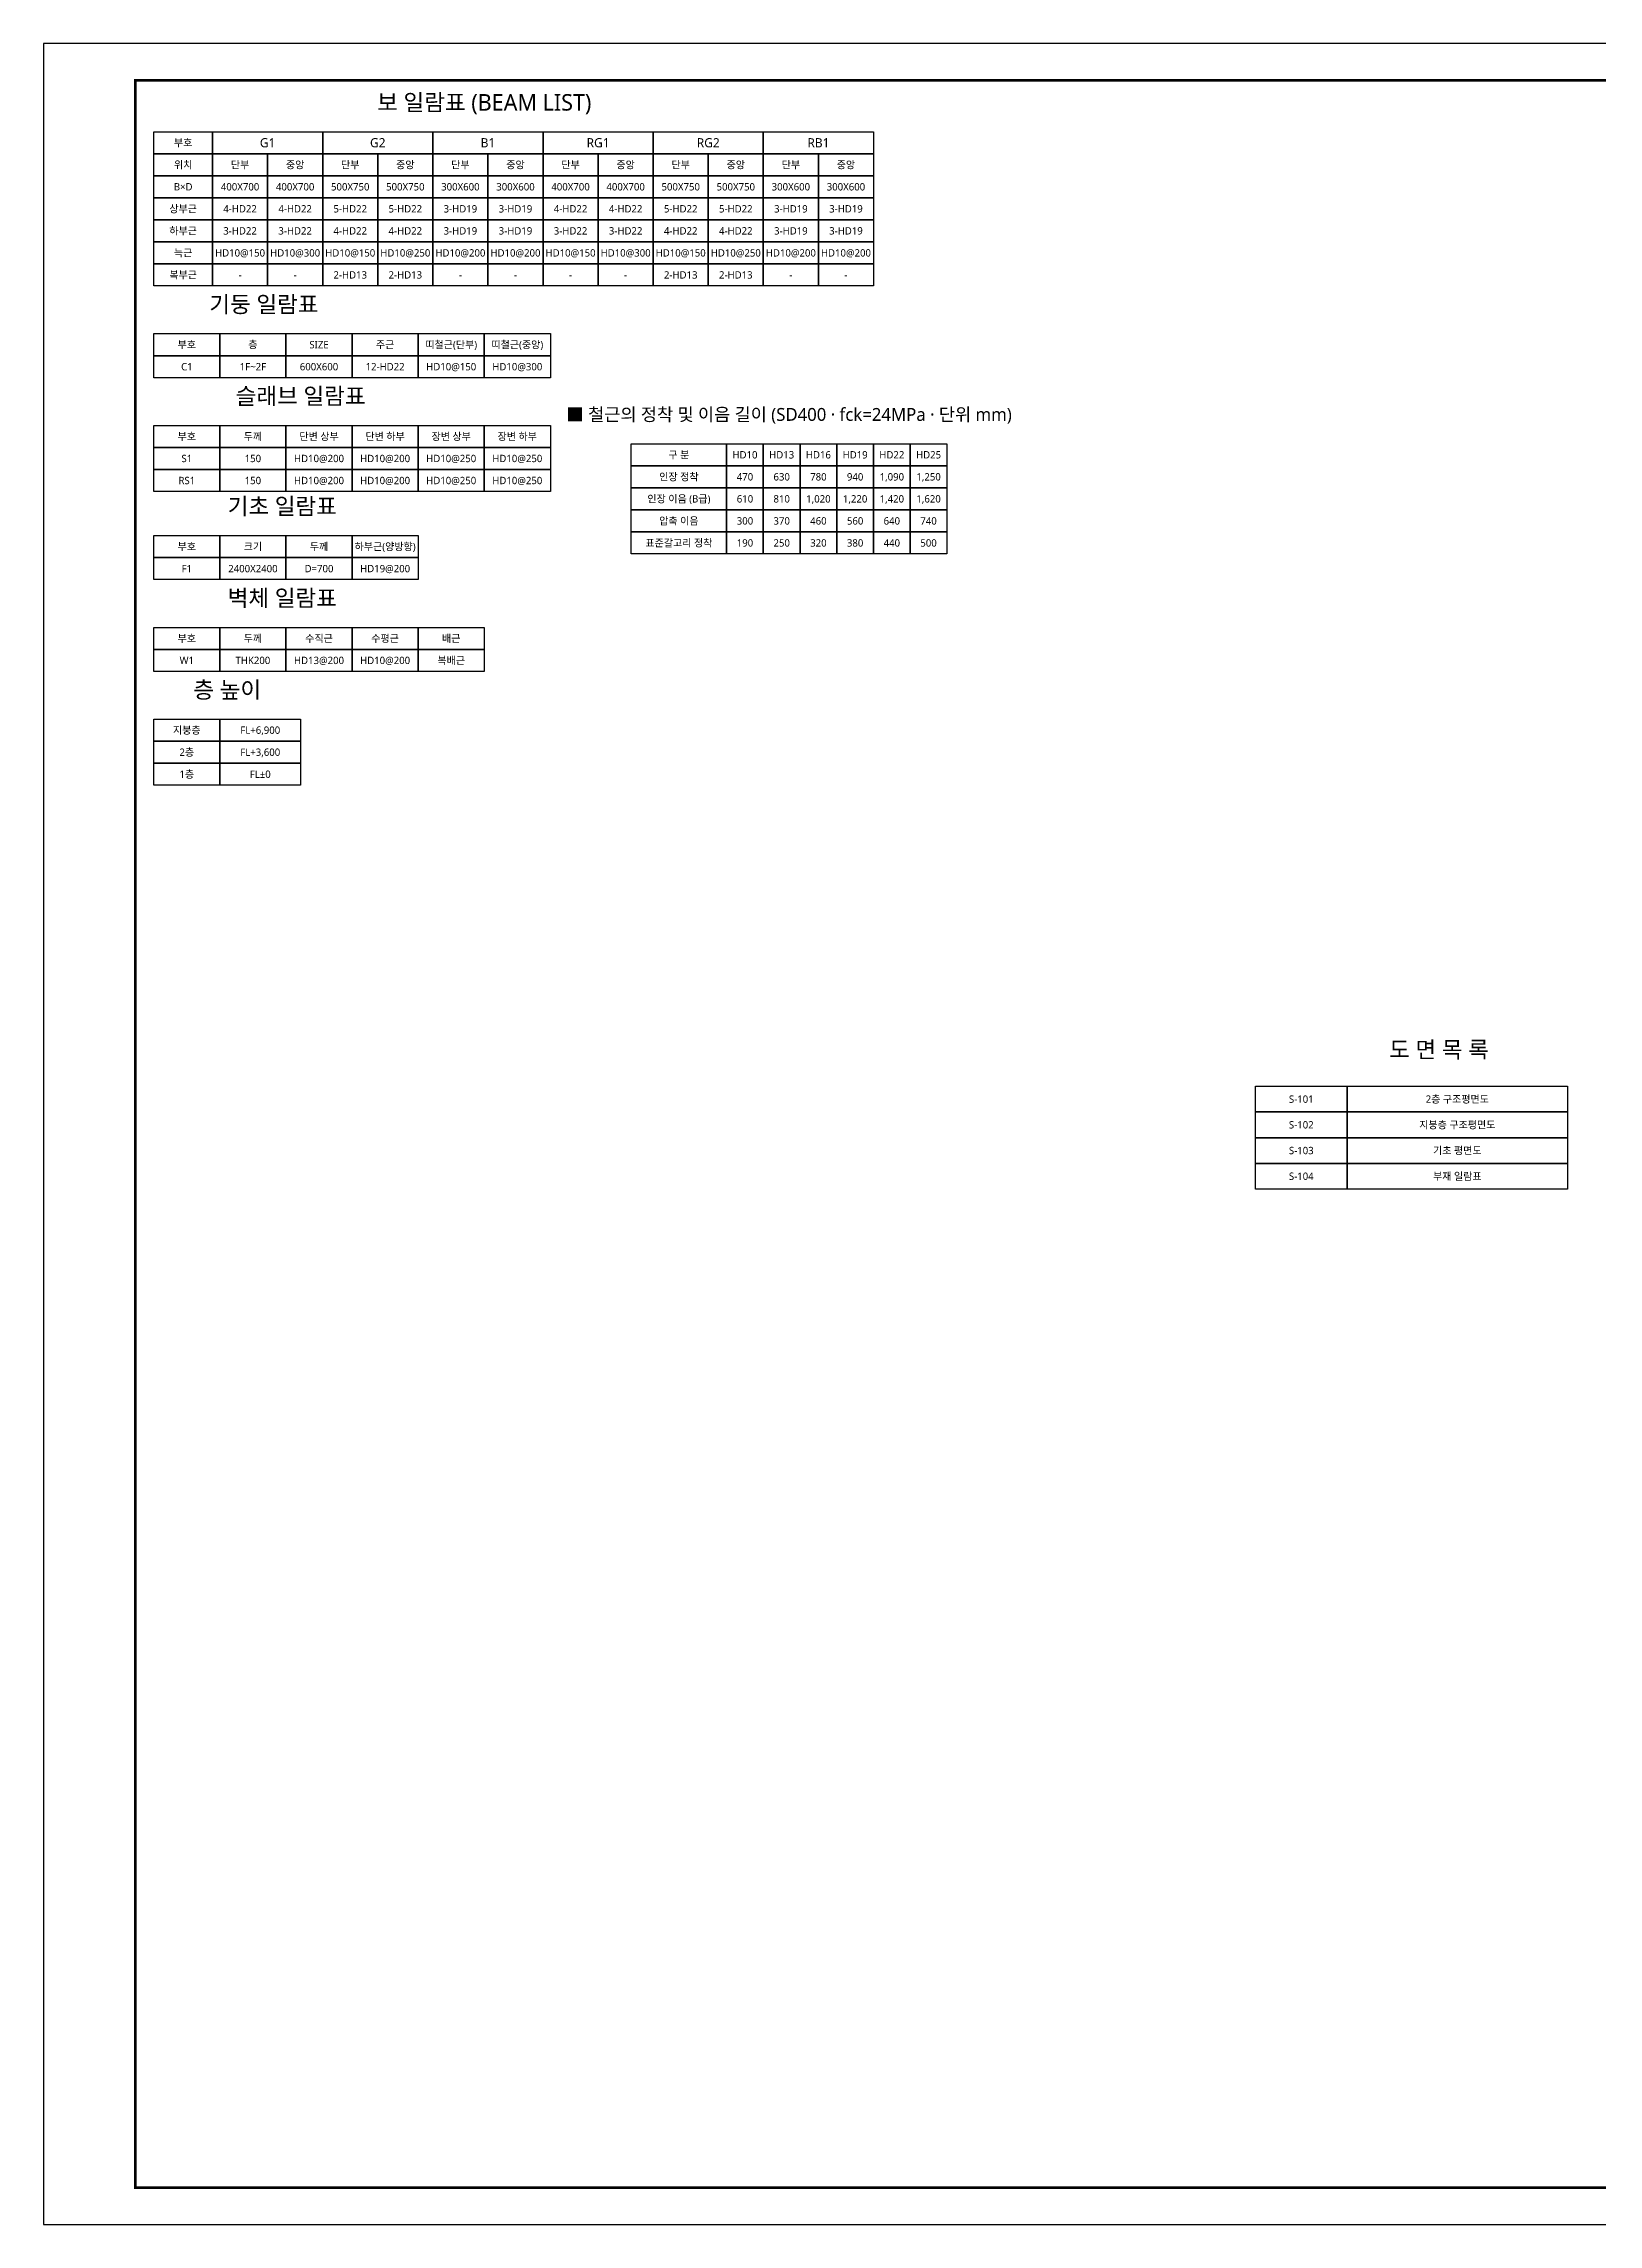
# Model space of a CAD drawing. Header units: millimetres. Extents: x -12000 to 356100, y -12000 to 47400.
# Drawn here: x 272000 to 314341, y -12000 to 47400 of the extents above; entities that cross this region are included whole.
import ezdxf
from ezdxf.enums import TextEntityAlignment as Align

# ---------------------------------------------------------------- set-up
doc = ezdxf.new("R2010")
doc.units = ezdxf.units.MM
for name, color, linetype in [('S-TABLE', 7, 'Continuous'), ('S-TABLE-TXT', 7, 'Continuous'), ('S-TITLE', 7, 'Continuous')]:
    doc.layers.add(name, color=color, linetype=linetype)
doc.styles.add('KOR', font='malgun.ttf')

msp = doc.modelspace()

# ---------------------------------------------------------------- linework, layer by layer
at = {"layer": 'S-TABLE'}
for points in [[(275000, 45000), (276600, 45000), (276600, 44400), (275000, 44400)], [(276600, 45000), (279600, 45000), (279600, 44400), (276600, 44400)], [(279600, 45000), (282600, 45000), (282600, 44400), (279600, 44400)], [(282600, 45000), (285600, 45000), (285600, 44400), (282600, 44400)], [(285600, 45000), (288600, 45000), (288600, 44400), (285600, 44400)], [(288600, 45000), (291600, 45000), (291600, 44400), (288600, 44400)], [(291600, 45000), (294600, 45000), (294600, 44400), (291600, 44400)], [(275000, 44400), (276600, 44400), (276600, 43800), (275000, 43800)], [(276600, 44400), (278100, 44400), (278100, 43800), (276600, 43800)], [(278100, 44400), (279600, 44400), (279600, 43800), (278100, 43800)], [(279600, 44400), (281100, 44400), (281100, 43800), (279600, 43800)], [(281100, 44400), (282600, 44400), (282600, 43800), (281100, 43800)], [(282600, 44400), (284100, 44400), (284100, 43800), (282600, 43800)], [(284100, 44400), (285600, 44400), (285600, 43800), (284100, 43800)], [(285600, 44400), (287100, 44400), (287100, 43800), (285600, 43800)], [(287100, 44400), (288600, 44400), (288600, 43800), (287100, 43800)], [(288600, 44400), (290100, 44400), (290100, 43800), (288600, 43800)], [(290100, 44400), (291600, 44400), (291600, 43800), (290100, 43800)], [(291600, 44400), (293100, 44400), (293100, 43800), (291600, 43800)], [(293100, 44400), (294600, 44400), (294600, 43800), (293100, 43800)], [(275000, 43800), (276600, 43800), (276600, 43200), (275000, 43200)], [(276600, 43800), (278100, 43800), (278100, 43200), (276600, 43200)], [(278100, 43800), (279600, 43800), (279600, 43200), (278100, 43200)], [(279600, 43800), (281100, 43800), (281100, 43200), (279600, 43200)], [(281100, 43800), (282600, 43800), (282600, 43200), (281100, 43200)], [(282600, 43800), (284100, 43800), (284100, 43200), (282600, 43200)], [(284100, 43800), (285600, 43800), (285600, 43200), (284100, 43200)], [(285600, 43800), (287100, 43800), (287100, 43200), (285600, 43200)], [(287100, 43800), (288600, 43800), (288600, 43200), (287100, 43200)], [(288600, 43800), (290100, 43800), (290100, 43200), (288600, 43200)], [(290100, 43800), (291600, 43800), (291600, 43200), (290100, 43200)], [(291600, 43800), (293100, 43800), (293100, 43200), (291600, 43200)], [(293100, 43800), (294600, 43800), (294600, 43200), (293100, 43200)], [(275000, 43200), (276600, 43200), (276600, 42600), (275000, 42600)], [(276600, 43200), (278100, 43200), (278100, 42600), (276600, 42600)], [(278100, 43200), (279600, 43200), (279600, 42600), (278100, 42600)], [(279600, 43200), (281100, 43200), (281100, 42600), (279600, 42600)], [(281100, 43200), (282600, 43200), (282600, 42600), (281100, 42600)], [(282600, 43200), (284100, 43200), (284100, 42600), (282600, 42600)], [(284100, 43200), (285600, 43200), (285600, 42600), (284100, 42600)], [(285600, 43200), (287100, 43200), (287100, 42600), (285600, 42600)], [(287100, 43200), (288600, 43200), (288600, 42600), (287100, 42600)], [(288600, 43200), (290100, 43200), (290100, 42600), (288600, 42600)], [(290100, 43200), (291600, 43200), (291600, 42600), (290100, 42600)], [(291600, 43200), (293100, 43200), (293100, 42600), (291600, 42600)], [(293100, 43200), (294600, 43200), (294600, 42600), (293100, 42600)], [(275000, 42600), (276600, 42600), (276600, 42000), (275000, 42000)], [(276600, 42600), (278100, 42600), (278100, 42000), (276600, 42000)], [(278100, 42600), (279600, 42600), (279600, 42000), (278100, 42000)], [(279600, 42600), (281100, 42600), (281100, 42000), (279600, 42000)], [(281100, 42600), (282600, 42600), (282600, 42000), (281100, 42000)], [(282600, 42600), (284100, 42600), (284100, 42000), (282600, 42000)], [(284100, 42600), (285600, 42600), (285600, 42000), (284100, 42000)], [(285600, 42600), (287100, 42600), (287100, 42000), (285600, 42000)], [(287100, 42600), (288600, 42600), (288600, 42000), (287100, 42000)], [(288600, 42600), (290100, 42600), (290100, 42000), (288600, 42000)], [(290100, 42600), (291600, 42600), (291600, 42000), (290100, 42000)], [(291600, 42600), (293100, 42600), (293100, 42000), (291600, 42000)], [(293100, 42600), (294600, 42600), (294600, 42000), (293100, 42000)], [(275000, 42000), (276600, 42000), (276600, 41400), (275000, 41400)], [(276600, 42000), (278100, 42000), (278100, 41400), (276600, 41400)], [(278100, 42000), (279600, 42000), (279600, 41400), (278100, 41400)], [(279600, 42000), (281100, 42000), (281100, 41400), (279600, 41400)], [(281100, 42000), (282600, 42000), (282600, 41400), (281100, 41400)], [(282600, 42000), (284100, 42000), (284100, 41400), (282600, 41400)], [(284100, 42000), (285600, 42000), (285600, 41400), (284100, 41400)], [(285600, 42000), (287100, 42000), (287100, 41400), (285600, 41400)], [(287100, 42000), (288600, 42000), (288600, 41400), (287100, 41400)], [(288600, 42000), (290100, 42000), (290100, 41400), (288600, 41400)], [(290100, 42000), (291600, 42000), (291600, 41400), (290100, 41400)], [(291600, 42000), (293100, 42000), (293100, 41400), (291600, 41400)], [(293100, 42000), (294600, 42000), (294600, 41400), (293100, 41400)], [(275000, 41400), (276600, 41400), (276600, 40800), (275000, 40800)], [(276600, 41400), (278100, 41400), (278100, 40800), (276600, 40800)], [(278100, 41400), (279600, 41400), (279600, 40800), (278100, 40800)], [(279600, 41400), (281100, 41400), (281100, 40800), (279600, 40800)], [(281100, 41400), (282600, 41400), (282600, 40800), (281100, 40800)], [(282600, 41400), (284100, 41400), (284100, 40800), (282600, 40800)], [(284100, 41400), (285600, 41400), (285600, 40800), (284100, 40800)], [(285600, 41400), (287100, 41400), (287100, 40800), (285600, 40800)], [(287100, 41400), (288600, 41400), (288600, 40800), (287100, 40800)], [(288600, 41400), (290100, 41400), (290100, 40800), (288600, 40800)], [(290100, 41400), (291600, 41400), (291600, 40800), (290100, 40800)], [(291600, 41400), (293100, 41400), (293100, 40800), (291600, 40800)], [(293100, 41400), (294600, 41400), (294600, 40800), (293100, 40800)], [(275000, 39500), (276800, 39500), (276800, 38900), (275000, 38900)], [(276800, 39500), (278600, 39500), (278600, 38900), (276800, 38900)], [(278600, 39500), (280400, 39500), (280400, 38900), (278600, 38900)], [(280400, 39500), (282200, 39500), (282200, 38900), (280400, 38900)], [(282200, 39500), (284000, 39500), (284000, 38900), (282200, 38900)], [(284000, 39500), (285800, 39500), (285800, 38900), (284000, 38900)], [(275000, 38900), (276800, 38900), (276800, 38300), (275000, 38300)], [(276800, 38900), (278600, 38900), (278600, 38300), (276800, 38300)], [(278600, 38900), (280400, 38900), (280400, 38300), (278600, 38300)], [(280400, 38900), (282200, 38900), (282200, 38300), (280400, 38300)], [(282200, 38900), (284000, 38900), (284000, 38300), (282200, 38300)], [(284000, 38900), (285800, 38900), (285800, 38300), (284000, 38300)], [(275000, 37000), (276800, 37000), (276800, 36400), (275000, 36400)], [(276800, 37000), (278600, 37000), (278600, 36400), (276800, 36400)], [(278600, 37000), (280400, 37000), (280400, 36400), (278600, 36400)], [(280400, 37000), (282200, 37000), (282200, 36400), (280400, 36400)], [(282200, 37000), (284000, 37000), (284000, 36400), (282200, 36400)], [(284000, 37000), (285800, 37000), (285800, 36400), (284000, 36400)], [(275000, 36400), (276800, 36400), (276800, 35800), (275000, 35800)], [(276800, 36400), (278600, 36400), (278600, 35800), (276800, 35800)], [(278600, 36400), (280400, 36400), (280400, 35800), (278600, 35800)], [(280400, 36400), (282200, 36400), (282200, 35800), (280400, 35800)], [(282200, 36400), (284000, 36400), (284000, 35800), (282200, 35800)], [(284000, 36400), (285800, 36400), (285800, 35800), (284000, 35800)], [(288000, 36500), (290600, 36500), (290600, 35900), (288000, 35900)], [(290600, 36500), (291600, 36500), (291600, 35900), (290600, 35900)], [(291600, 36500), (292600, 36500), (292600, 35900), (291600, 35900)], [(292600, 36500), (293600, 36500), (293600, 35900), (292600, 35900)], [(293600, 36500), (294600, 36500), (294600, 35900), (293600, 35900)], [(294600, 36500), (295600, 36500), (295600, 35900), (294600, 35900)], [(295600, 36500), (296600, 36500), (296600, 35900), (295600, 35900)], [(275000, 35800), (276800, 35800), (276800, 35200), (275000, 35200)], [(276800, 35800), (278600, 35800), (278600, 35200), (276800, 35200)], [(278600, 35800), (280400, 35800), (280400, 35200), (278600, 35200)], [(280400, 35800), (282200, 35800), (282200, 35200), (280400, 35200)], [(282200, 35800), (284000, 35800), (284000, 35200), (282200, 35200)], [(284000, 35800), (285800, 35800), (285800, 35200), (284000, 35200)], [(288000, 35900), (290600, 35900), (290600, 35300), (288000, 35300)], [(290600, 35900), (291600, 35900), (291600, 35300), (290600, 35300)], [(291600, 35900), (292600, 35900), (292600, 35300), (291600, 35300)], [(292600, 35900), (293600, 35900), (293600, 35300), (292600, 35300)], [(293600, 35900), (294600, 35900), (294600, 35300), (293600, 35300)], [(294600, 35900), (295600, 35900), (295600, 35300), (294600, 35300)], [(295600, 35900), (296600, 35900), (296600, 35300), (295600, 35300)], [(288000, 35300), (290600, 35300), (290600, 34700), (288000, 34700)], [(290600, 35300), (291600, 35300), (291600, 34700), (290600, 34700)], [(291600, 35300), (292600, 35300), (292600, 34700), (291600, 34700)], [(292600, 35300), (293600, 35300), (293600, 34700), (292600, 34700)], [(293600, 35300), (294600, 35300), (294600, 34700), (293600, 34700)], [(294600, 35300), (295600, 35300), (295600, 34700), (294600, 34700)], [(295600, 35300), (296600, 35300), (296600, 34700), (295600, 34700)], [(288000, 34700), (290600, 34700), (290600, 34100), (288000, 34100)], [(290600, 34700), (291600, 34700), (291600, 34100), (290600, 34100)], [(291600, 34700), (292600, 34700), (292600, 34100), (291600, 34100)], [(292600, 34700), (293600, 34700), (293600, 34100), (292600, 34100)], [(293600, 34700), (294600, 34700), (294600, 34100), (293600, 34100)], [(294600, 34700), (295600, 34700), (295600, 34100), (294600, 34100)], [(295600, 34700), (296600, 34700), (296600, 34100), (295600, 34100)], [(275000, 34000), (276800, 34000), (276800, 33400), (275000, 33400)], [(276800, 34000), (278600, 34000), (278600, 33400), (276800, 33400)], [(278600, 34000), (280400, 34000), (280400, 33400), (278600, 33400)], [(280400, 34000), (282200, 34000), (282200, 33400), (280400, 33400)], [(288000, 34100), (290600, 34100), (290600, 33500), (288000, 33500)], [(290600, 34100), (291600, 34100), (291600, 33500), (290600, 33500)], [(291600, 34100), (292600, 34100), (292600, 33500), (291600, 33500)], [(292600, 34100), (293600, 34100), (293600, 33500), (292600, 33500)], [(293600, 34100), (294600, 34100), (294600, 33500), (293600, 33500)], [(294600, 34100), (295600, 34100), (295600, 33500), (294600, 33500)], [(295600, 34100), (296600, 34100), (296600, 33500), (295600, 33500)], [(275000, 33400), (276800, 33400), (276800, 32800), (275000, 32800)], [(276800, 33400), (278600, 33400), (278600, 32800), (276800, 32800)], [(278600, 33400), (280400, 33400), (280400, 32800), (278600, 32800)], [(280400, 33400), (282200, 33400), (282200, 32800), (280400, 32800)], [(275000, 31500), (276800, 31500), (276800, 30900), (275000, 30900)], [(276800, 31500), (278600, 31500), (278600, 30900), (276800, 30900)], [(278600, 31500), (280400, 31500), (280400, 30900), (278600, 30900)], [(280400, 31500), (282200, 31500), (282200, 30900), (280400, 30900)], [(282200, 31500), (284000, 31500), (284000, 30900), (282200, 30900)], [(275000, 30900), (276800, 30900), (276800, 30300), (275000, 30300)], [(276800, 30900), (278600, 30900), (278600, 30300), (276800, 30300)], [(278600, 30900), (280400, 30900), (280400, 30300), (278600, 30300)], [(280400, 30900), (282200, 30900), (282200, 30300), (280400, 30300)], [(282200, 30900), (284000, 30900), (284000, 30300), (282200, 30300)], [(275000, 29000), (276800, 29000), (276800, 28400), (275000, 28400)], [(276800, 29000), (279000, 29000), (279000, 28400), (276800, 28400)], [(275000, 28400), (276800, 28400), (276800, 27800), (275000, 27800)], [(276800, 28400), (279000, 28400), (279000, 27800), (276800, 27800)], [(275000, 27800), (276800, 27800), (276800, 27200), (275000, 27200)], [(276800, 27800), (279000, 27800), (279000, 27200), (276800, 27200)], [(305000, 19000), (307500, 19000), (307500, 18300), (305000, 18300)], [(307500, 19000), (313500, 19000), (313500, 18300), (307500, 18300)], [(305000, 18300), (307500, 18300), (307500, 17600), (305000, 17600)], [(307500, 18300), (313500, 18300), (313500, 17600), (307500, 17600)], [(305000, 17600), (307500, 17600), (307500, 16900), (305000, 16900)], [(307500, 17600), (313500, 17600), (313500, 16900), (307500, 16900)], [(305000, 16900), (307500, 16900), (307500, 16200), (305000, 16200)], [(307500, 16900), (313500, 16900), (313500, 16200), (307500, 16200)]]:
    msp.add_lwpolyline(points, close=True, dxfattribs=at)
at = {"layer": 'S-TITLE'}
msp.add_lwpolyline([(272000, -12000), (356100, -12000), (356100, 47400), (272000, 47400)], close=True, dxfattribs=at)
at = {"layer": 'S-TITLE', "const_width": 70}
msp.add_lwpolyline([(274500, -11000), (355100, -11000), (355100, 46400), (274500, 46400)], close=True, dxfattribs=at)

# ---------------------------------------------------------------- texts
at = {"layer": 'S-TABLE-TXT', "style": 'KOR'}
for s, height, p in [('보 일람표 (BEAM LIST)', 450, (284000, 45800)), ('부호', 200, (275800, 44700)), ('G1', 250, (278100, 44700)), ('G2', 250, (281100, 44700)), ('B1', 250, (284100, 44700)), ('RG1', 250, (287100, 44700)), ('RG2', 250, (290100, 44700)), ('RB1', 250, (293100, 44700)), ('위치', 200, (275800, 44100)), ('단부', 200, (277350, 44100)), ('중앙', 200, (278850, 44100)), ('단부', 200, (280350, 44100)), ('중앙', 200, (281850, 44100)), ('단부', 200, (283350, 44100)), ('중앙', 200, (284850, 44100)), ('단부', 200, (286350, 44100)), ('중앙', 200, (287850, 44100)), ('단부', 200, (289350, 44100)), ('중앙', 200, (290850, 44100)), ('단부', 200, (292350, 44100)), ('중앙', 200, (293850, 44100)), ('B×D', 200, (275800, 43500)), ('400X700', 200, (277350, 43500)), ('400X700', 200, (278850, 43500)), ('500X750', 200, (280350, 43500)), ('500X750', 200, (281850, 43500)), ('300X600', 200, (283350, 43500)), ('300X600', 200, (284850, 43500)), ('400X700', 200, (286350, 43500)), ('400X700', 200, (287850, 43500)), ('500X750', 200, (289350, 43500)), ('500X750', 200, (290850, 43500)), ('300X600', 200, (292350, 43500)), ('300X600', 200, (293850, 43500)), ('상부근', 200, (275800, 42900)), ('4-HD22', 200, (277350, 42900)), ('4-HD22', 200, (278850, 42900)), ('5-HD22', 200, (280350, 42900)), ('5-HD22', 200, (281850, 42900)), ('3-HD19', 200, (283350, 42900)), ('3-HD19', 200, (284850, 42900)), ('4-HD22', 200, (286350, 42900)), ('4-HD22', 200, (287850, 42900)), ('5-HD22', 200, (289350, 42900)), ('5-HD22', 200, (290850, 42900)), ('3-HD19', 200, (292350, 42900)), ('3-HD19', 200, (293850, 42900)), ('하부근', 200, (275800, 42300)), ('3-HD22', 200, (277350, 42300)), ('3-HD22', 200, (278850, 42300)), ('4-HD22', 200, (280350, 42300)), ('4-HD22', 200, (281850, 42300)), ('3-HD19', 200, (283350, 42300)), ('3-HD19', 200, (284850, 42300)), ('3-HD22', 200, (286350, 42300)), ('3-HD22', 200, (287850, 42300)), ('4-HD22', 200, (289350, 42300)), ('4-HD22', 200, (290850, 42300)), ('3-HD19', 200, (292350, 42300)), ('3-HD19', 200, (293850, 42300)), ('늑근', 200, (275800, 41700)), ('HD10@150', 200, (277350, 41700)), ('HD10@300', 200, (278850, 41700)), ('HD10@150', 200, (280350, 41700)), ('HD10@250', 200, (281850, 41700)), ('HD10@200', 200, (283350, 41700)), ('HD10@200', 200, (284850, 41700)), ('HD10@150', 200, (286350, 41700)), ('HD10@300', 200, (287850, 41700)), ('HD10@150', 200, (289350, 41700)), ('HD10@250', 200, (290850, 41700)), ('HD10@200', 200, (292350, 41700)), ('HD10@200', 200, (293850, 41700)), ('복부근', 200, (275800, 41100)), ('-', 200, (277350, 41100)), ('-', 200, (278850, 41100)), ('2-HD13', 200, (280350, 41100)), ('2-HD13', 200, (281850, 41100)), ('-', 200, (283350, 41100)), ('-', 200, (284850, 41100)), ('-', 200, (286350, 41100)), ('-', 200, (287850, 41100)), ('2-HD13', 200, (289350, 41100)), ('2-HD13', 200, (290850, 41100)), ('-', 200, (292350, 41100)), ('-', 200, (293850, 41100)), ('기둥 일람표', 450, (278000, 40300)), ('부호', 200, (275900, 39200)), ('층', 200, (277700, 39200)), ('SIZE', 200, (279500, 39200)), ('주근', 200, (281300, 39200)), ('띠철근(단부)', 200, (283100, 39200)), ('띠철근(중앙)', 200, (284900, 39200)), ('C1', 200, (275900, 38600)), ('1F~2F', 200, (277700, 38600)), ('600X600', 200, (279500, 38600)), ('12-HD22', 200, (281300, 38600)), ('HD10@150', 200, (283100, 38600)), ('HD10@300', 200, (284900, 38600)), ('슬래브 일람표', 450, (279000, 37800)), ('■ 철근의 정착 및 이음 길이 (SD400 · fck=24MPa · 단위 mm)', 350, (292300, 37300)), ('부호', 200, (275900, 36700)), ('두께', 200, (277700, 36700)), ('단변 상부', 200, (279500, 36700)), ('단변 하부', 200, (281300, 36700)), ('장변 상부', 200, (283100, 36700)), ('장변 하부', 200, (284900, 36700)), ('구 분', 200, (289300, 36200)), ('HD10', 200, (291100, 36200)), ('HD13', 200, (292100, 36200)), ('HD16', 200, (293100, 36200)), ('HD19', 200, (294100, 36200)), ('HD22', 200, (295100, 36200)), ('HD25', 200, (296100, 36200)), ('S1', 200, (275900, 36100)), ('150', 200, (277700, 36100)), ('HD10@200', 200, (279500, 36100)), ('HD10@200', 200, (281300, 36100)), ('HD10@250', 200, (283100, 36100)), ('HD10@250', 200, (284900, 36100)), ('인장 정착', 200, (289300, 35600)), ('470', 200, (291100, 35600)), ('630', 200, (292100, 35600)), ('780', 200, (293100, 35600)), ('940', 200, (294100, 35600)), ('1,090', 200, (295100, 35600)), ('1,250', 200, (296100, 35600)), ('RS1', 200, (275900, 35500)), ('기초 일람표', 450, (278500, 34800)), ('150', 200, (277700, 35500)), ('HD10@200', 200, (279500, 35500)), ('HD10@200', 200, (281300, 35500)), ('HD10@250', 200, (283100, 35500)), ('HD10@250', 200, (284900, 35500)), ('인장 이음 (B급)', 200, (289300, 35000)), ('610', 200, (291100, 35000)), ('810', 200, (292100, 35000)), ('1,020', 200, (293100, 35000)), ('1,220', 200, (294100, 35000)), ('1,420', 200, (295100, 35000)), ('1,620', 200, (296100, 35000)), ('압축 이음', 200, (289300, 34400)), ('300', 200, (291100, 34400)), ('370', 200, (292100, 34400)), ('460', 200, (293100, 34400)), ('560', 200, (294100, 34400)), ('640', 200, (295100, 34400)), ('740', 200, (296100, 34400)), ('표준갈고리 정착', 200, (289300, 33800)), ('190', 200, (291100, 33800)), ('250', 200, (292100, 33800)), ('320', 200, (293100, 33800)), ('380', 200, (294100, 33800)), ('440', 200, (295100, 33800)), ('500', 200, (296100, 33800)), ('부호', 200, (275900, 33700)), ('크기', 200, (277700, 33700)), ('두께', 200, (279500, 33700)), ('하부근(양방향)', 200, (281300, 33700)), ('F1', 200, (275900, 33100)), ('2400X2400', 200, (277700, 33100)), ('D=700', 200, (279500, 33100)), ('HD19@200', 200, (281300, 33100)), ('벽체 일람표', 450, (278500, 32300)), ('부호', 200, (275900, 31200)), ('두께', 200, (277700, 31200)), ('수직근', 200, (279500, 31200)), ('수평근', 200, (281300, 31200)), ('배근', 200, (283100, 31200)), ('W1', 200, (275900, 30600)), ('THK200', 200, (277700, 30600)), ('HD13@200', 200, (279500, 30600)), ('HD10@200', 200, (281300, 30600)), ('복배근', 200, (283100, 30600)), ('층 높이', 450, (277000, 29800)), ('지붕층', 200, (275900, 28700)), ('FL+6,900', 200, (277900, 28700)), ('2층', 200, (275900, 28100)), ('FL+3,600', 200, (277900, 28100)), ('1층', 200, (275900, 27500)), ('FL±0', 200, (277900, 27500)), ('도 면 목 록', 450, (310000, 20000)), ('S-101', 200, (306250, 18650)), ('2층 구조평면도', 200, (310500, 18650)), ('S-102', 200, (306250, 17950)), ('지붕층 구조평면도', 200, (310500, 17950)), ('S-103', 200, (306250, 17250)), ('기초 평면도', 200, (310500, 17250)), ('S-104', 200, (306250, 16550)), ('부재 일람표', 200, (310500, 16550))]:
    msp.add_text(s, height=height, dxfattribs=at).set_placement(p, align=Align.MIDDLE_CENTER)

doc.saveas('drawing.dxf')
